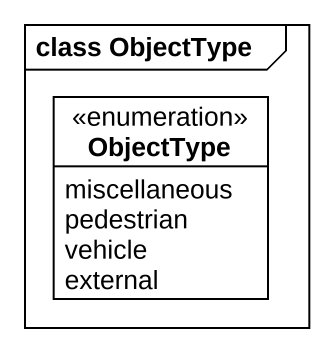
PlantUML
@startuml
mainframe class ObjectType
hide circle
hide empty members
enum ObjectType {
  miscellaneous
  pedestrian
  vehicle
  external
}
@enduml
